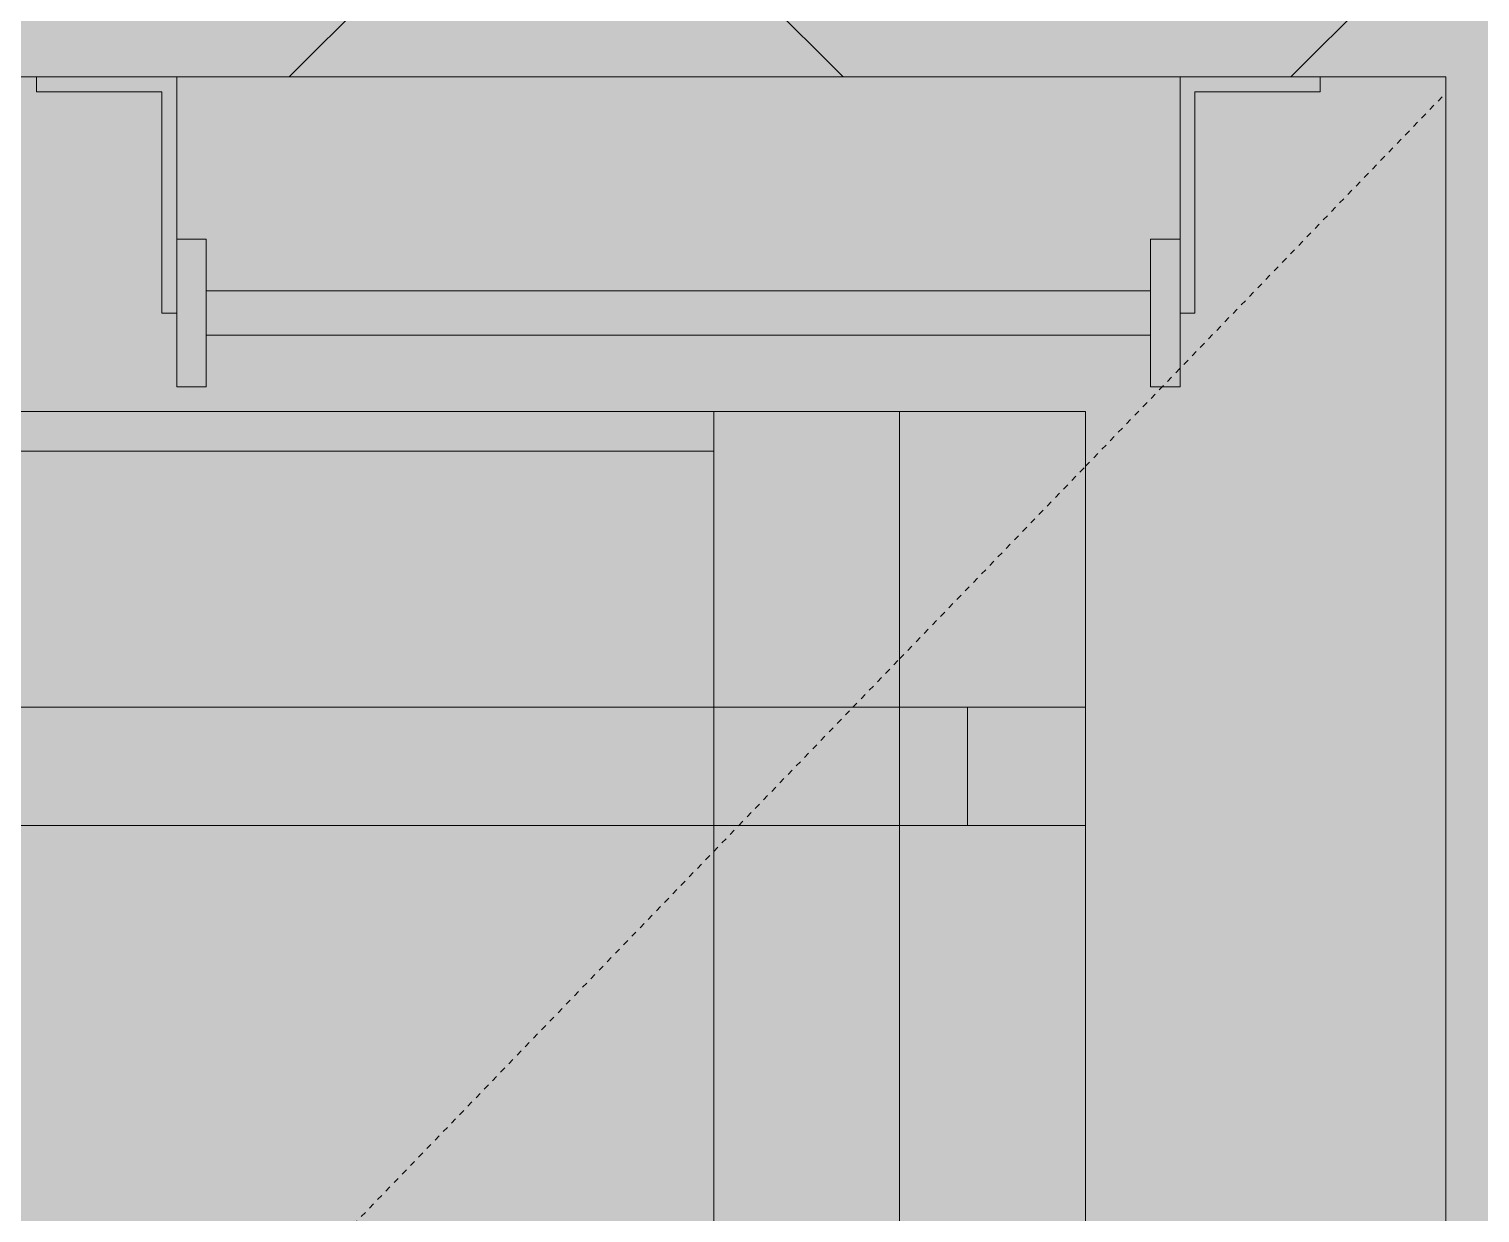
# Model space of a CAD drawing. Header units: inches. Extents: x -445 to 366, y -514 to 778.
# Drawn here: x -68.49 to -43.91, y 256.08 to 276.14 of the extents above; entities that cross this region are included whole.
import ezdxf

# ---------------------------------------------------------------- set-up
doc = ezdxf.new("R2010")
doc.units = ezdxf.units.IN
doc.header["$MEASUREMENT"] = 0
doc.linetypes.add('Overhead_2_', pattern=[0.15625, 0.09375, -0.0625])
for name, color, linetype, lineweight in [('A-DETL-GENF', 92, 'Continuous', 9), ('A-FLOR-OVHD', 1, 'Overhead_2_', 9), ('A-GENM', 13, 'Continuous', 9), ('A-WALL', 113, 'Continuous', 9), ('A-WALL-PATT', 111, 'Continuous', 13), ('I-WALL', 2, 'Continuous', 9), ('Q-SPCQ', 91, 'Continuous', 9)]:
    doc.layers.add(name, color=color, linetype=linetype, lineweight=lineweight)

# ---------------------------------------------------------------- blocks, each defined once
blk = doc.blocks.new('Hecht_PAD_AA-Arch_detached_rvt-1-Test Fit - Mezzanine Plan')
at = {"layer": 'A-WALL-PATT'}
h = blk.add_hatch(dxfattribs=at)
h.set_pattern_fill('FP_19', color=256, style=0, pattern_type=2)
h.set_pattern_definition([(45, (0, 0), (-8.4853, 8.4853), []), (135, (0, 0), (-8.4853, -8.4853), [])])
h.paths.add_polyline_path([(-75.01, 275.331), (-44.487, 275.331), (-36.862, 282.956), (-140.487, 282.956), (-92.487, 279.143), (-140.487, 275.331), (-75.446, 275.331)], flags=0)
at = {"layer": 'A-FLOR-OVHD'}
for p, q in [((-50.589, 268.735), (-44.487, 275.057)), ((-53.739, 265.472), (-50.589, 268.735)), ((-54.531, 264.651), (-53.739, 265.472)), ((-56.462, 262.651), (-54.531, 264.651)), ((-56.888, 262.209), (-56.462, 262.651)), ((-122.172, 194.579), (-56.888, 262.209))]:
    blk.add_line(p, q, dxfattribs=at)
at = {"layer": 'I-WALL'}
for p, q in [((-70.62, 275.331), (-44.487, 275.331)), ((-44.487, 275.331), (-44.487, 173.331))]:
    blk.add_line(p, q, dxfattribs=at)
blk = doc.blocks.new('Ladder- Level Based - 1_-4_ WIDE STEEL LADDER-2775184-Test Fit - Mezzanine Plan')
at = {"layer": 'A-GENM'}
for p, q in [((-10.875, 4), (-10.875, 3.75)), ((-8.5, 1.25), (-8.5, 4)), ((8.5, 4), (8.5, 1.25)), ((10.875, 3.75), (10.875, 4)), ((-10.875, 3.75), (-8.75, 3.75)), ((-8.75, 3.75), (-8.75, 0)), ((8.75, 0), (8.75, 3.75)), ((8.75, 3.75), (10.875, 3.75)), ((-8, 1.25), (-8.5, 1.25)), ((-8.5, 1.25), (-8.5, -1.25)), ((-8, -1.25), (-8, 1.25)), ((8.5, 1.25), (8, 1.25)), ((8, 1.25), (8, -1.25)), ((8.5, -1.25), (8.5, 1.25)), ((8, 0.375), (-8, 0.375)), ((-8.75, 0), (-8.5, 0)), ((8.5, 0), (8.75, 0)), ((-8, -0.375), (8, -0.375)), ((-8.5, -1.25), (-8, -1.25)), ((8, -1.25), (8.5, -1.25))]:
    blk.add_line(p, q, dxfattribs=at)
blk = doc.blocks.new('schindler-3300na_traction_elevator_machine_room-less_general_purpose_front_or_front-rear_opening_2100-3500_capacity_3300bim - 3500 Front-2750691-Test Fit - Mezzanine Plan')
at = {"layer": 'Q-SPCQ'}
for p, q in [((47.008, -42.795), (47.008, 40.276)), ((34.328, 36.89), (34.328, -36.693)), ((36.328, -36.693), (36.328, 36.89)), ((36.328, 36.89), (36.328, -36.693)), ((34.328, -36.693), (34.328, 34.89)), ((34.328, -1), (34.328, -34.693)), ((34.328, -34.693), (34.328, -1)), ((36.328, -34.693), (36.328, -1)), ((36.328, -1), (36.328, -34.693)), ((40.669, -1.181), (40.669, -30.394)), ((41.339, -12.803), (41.339, -36.693)), ((41.339, -33.543), (41.339, -12.803)), ((41.339, -12.803), (41.339, -33.543)), ((41.339, -33.543), (41.339, -12.803)), ((41.339, -12.803), (41.339, -33.543)), ((41.339, -33.543), (41.339, -12.803)), ((41.339, -12.803), (41.339, -33.543)), ((34.328, -30.394), (-34.328, -30.394)), ((-34.328, -30.394), (34.328, -30.394)), ((34.328, -30.394), (21.004, -30.394)), ((36.328, -30.394), (34.328, -30.394)), ((36.328, -30.394), (34.328, -30.394)), ((34.328, -30.394), (36.328, -30.394)), ((40.669, -30.394), (36.328, -30.394)), ((41.339, -30.394), (36.328, -30.394)), ((36.328, -30.394), (41.339, -30.394)), ((41.339, -33.543), (41.339, -30.394)), ((41.339, -30.394), (41.339, -33.543)), ((-34.328, -33.543), (34.328, -33.543)), ((34.328, -33.543), (-34.328, -33.543)), ((-34.328, -33.543), (34.328, -33.543)), ((34.328, -33.543), (-34.328, -33.543)), ((21.004, -33.543), (34.328, -33.543)), ((34.328, -33.543), (36.328, -33.543)), ((34.328, -33.543), (36.328, -33.543)), ((36.328, -33.543), (34.328, -33.543)), ((34.328, -33.543), (36.328, -33.543)), ((36.328, -33.543), (34.328, -33.543)), ((36.328, -33.543), (41.339, -33.543)), ((36.328, -33.543), (41.339, -33.543)), ((41.339, -33.543), (36.328, -33.543)), ((36.328, -33.543), (41.339, -33.543)), ((41.339, -33.543), (36.328, -33.543)), ((41.339, -36.693), (41.339, -33.543)), ((41.339, -33.543), (41.339, -36.693)), ((41.339, -36.693), (41.339, -33.543)), ((41.339, -33.543), (41.339, -36.693)), ((36.328, -34.693), (34.328, -34.693)), ((34.328, -34.693), (34.328, -36.693)), ((34.328, -36.693), (34.328, -34.693)), ((34.328, -34.693), (36.328, -34.693)), ((34.328, -34.693), (34.328, -36.693)), ((34.328, -36.693), (34.328, -34.693)), ((36.328, -36.693), (36.328, -34.693)), ((36.328, -34.693), (36.328, -36.693)), ((36.328, -36.693), (36.328, -34.693)), ((36.328, -34.693), (36.328, -36.693)), ((34.328, -36.693), (-34.328, -36.693)), ((34.328, -36.693), (-34.328, -36.693)), ((-34.328, -36.693), (34.328, -36.693)), ((-34.328, -36.693), (34.328, -36.693)), ((34.328, -36.693), (-34.328, -36.693)), ((36.328, -36.693), (34.328, -36.693)), ((36.328, -36.693), (34.328, -36.693)), ((34.328, -36.693), (36.328, -36.693)), ((34.328, -36.693), (36.328, -36.693)), ((36.328, -36.693), (34.328, -36.693)), ((34.328, -36.693), (36.328, -36.693)), ((36.328, -36.693), (34.328, -36.693)), ((34.328, -36.693), (36.328, -36.693)), ((36.328, -36.693), (34.328, -36.693)), ((34.328, -36.693), (36.328, -36.693)), ((36.328, -36.693), (34.328, -36.693)), ((41.339, -36.693), (36.328, -36.693)), ((41.339, -36.693), (36.328, -36.693)), ((36.328, -36.693), (41.339, -36.693)), ((36.328, -36.693), (41.339, -36.693)), ((41.339, -36.693), (36.328, -36.693)), ((-54.992, -42.795), (47.008, -42.795))]:
    blk.add_line(p, q, dxfattribs=at)

msp = doc.modelspace()

# ---------------------------------------------------------------- hatches: boundary and pattern name
at = {"layer": 'A-DETL-GENF'}
h = msp.add_hatch(color=256, dxfattribs=at)
h.paths.add_polyline_path([(-191.286, -481.669), (77.423, -481.669), (77.423, -473.544), (-206.487, -473.544), (-206.487, -481.669)], flags=0)
h.paths.add_polyline_path([(-282.141, -478.044), (-246.482, -478.005), (-246.482, -473.544), (-285.987, -473.544), (-285.987, -478.044)], flags=0)
h.paths.add_polyline_path([(-382.081, -478.044), (-357.987, -478.005), (-357.987, -473.544), (-385.987, -473.544), (-385.987, -324.107), (-390.487, -324.107), (-390.448, -478.044), (-386.624, -478.044)], flags=0)
h.paths.add_polyline_path([(-9.576, -467.544), (77.423, -467.544), (77.423, -466.419), (-38.237, -466.419), (-38.237, -353.919), (-42.575, -353.919), (-38.517, -357.777), (-45.862, -458.794), (-45.862, -457.544), (-183.362, -457.544), (-183.362, -456.044), (-128.986, -456.044), (-129.686, -454.544), (-183.362, -454.544), (-183.362, -415.543), (-147.872, -415.543), (-148.338, -414.544), (-92.362, -414.544), (-92.372, -404.544), (-183.362, -404.544), (-183.362, -364.544), (-84.256, -364.544), (-84.256, -363.044), (-183.362, -363.044), (-183.362, -362.874), (-248.907, -362.874), (-248.907, -456.214), (-202.33, -456.214), (-202.33, -456.044), (-202.203, -456.044), (-202.203, -456.214), (-200.372, -456.214), (-200.372, -456.688), (-202.203, -456.688), (-202.203, -457.544), (-250.237, -457.544), (-250.237, -361.544), (-45.862, -361.544), (-45.862, -353.919), (-257.862, -353.919), (-257.862, -466.419), (-285.987, -466.419), (-285.987, -467.544), (-29.705, -467.544)], flags=0)
h.paths.add_polyline_path([(-372.996, -467.544), (-357.987, -467.544), (-357.987, -466.419), (-378.862, -466.419), (-378.862, -324.107), (-379.987, -324.107), (-379.987, -467.544), (-376.842, -467.544)], flags=0)
h.paths.add_polyline_path([(-42.049, -462.607), (-45.862, -462.607), (-45.862, -458.794)], flags=0)
h.paths.add_polyline_path([(-127.688, -413.044), (-183.362, -413.044), (-183.362, -412.543), (-149.271, -412.543), (-149.737, -411.544), (-94.999, -411.518), (-94.967, -411.444), (-95.055, -411.169), (-95.362, -410.75), (-95.362, -407.544), (-183.362, -407.544), (-183.362, -406.044), (-93.862, -406.044), (-93.862, -413.044), (-123.145, -413.044)], flags=0)
h.paths.add_polyline_path([(-95.888, -408.944), (-95.888, -408.943), (-95.737, -408.944)], flags=0)
h.paths.add_polyline_path([(-378.362, 58.331), (-378.362, 124.956), (-372.674, 124.956), (-372.674, 130.956), (-378.362, 130.956), (-378.362, 245.456), (-372.674, 245.456), (-372.674, 251.456), (-378.362, 251.456), (-378.362, 262.081), (-379.987, 262.081), (-379.987, 58.331), (-378.862, 58.331)], flags=0)
h.paths.add_polyline_path([(-318.862, 58.331), (-318.862, 162.331), (-294.862, 162.331), (-294.862, 303.581), (-379.987, 303.581), (-379.987, 268.081), (-372.362, 268.081), (-372.362, 78.956), (-377.487, 78.956), (-377.487, 68.956), (-372.362, 68.956), (-372.362, 58.331), (-336.654, 58.331)], flags=0)
h.paths.add_polyline_path([(-372.362, 69.305), (-377.138, 69.305), (-377.138, 78.607), (-372.362, 78.607), (-372.362, 71.304)], flags=0)
h.paths.add_polyline_path([(-375.426, 125.247), (-378.362, 125.268), (-378.362, 130.665), (-372.965, 130.665), (-372.996, 125.247)], flags=0)
h.paths.add_polyline_path([(-140.487, 173.331), (-142.862, 165.706), (-148.112, 165.706), (-141.532, 172.286)], flags=0)
h.paths.add_polyline_path([(-44.487, 173.331), (-44.487, 165.706), (-140.487, 165.706), (-140.487, 173.331), (-45.918, 173.331)], flags=0)
h.paths.add_polyline_path([(-36.862, 130.456), (-36.862, 165.706), (-44.487, 173.331), (-44.487, 275.331), (-36.862, 282.956), (-140.487, 282.956), (-92.487, 279.143), (-140.487, 275.331), (-148.112, 282.956), (-148.112, 130.456), (-44.487, 130.456)], flags=0)
h.paths.add_polyline_path([(-372.965, 245.747), (-378.362, 245.768), (-378.362, 251.165), (-372.965, 251.165)], flags=0)
h.paths.add_polyline_path([(-73.137, 271.831), (-73.137, 271.831), (-71.927, 271.831)], flags=0)
h.paths.add_polyline_path([(-136.112, 578.331), (-39.237, 578.331), (-39.237, 578.831), (41.513, 578.831), (41.513, 593.581), (-138.487, 593.581), (-138.487, 578.331)], flags=0)
h.paths.add_polyline_path([(37.888, 579.456), (-134.862, 579.456), (-134.862, 585.456), (37.888, 585.456)], flags=0)
at = {"layer": 'A-WALL-PATT'}
msp.add_hatch(color=256, dxfattribs=at).paths.add_polyline_path([(-36.862, 165.706), (-36.862, 282.956), (-44.487, 275.331), (-44.487, 173.331)], flags=0)

# ---------------------------------------------------------------- linework, layer by layer
at = {"layer": 'A-WALL'}
for p, q in [((-140.487, 275.331), (-44.487, 275.331)), ((-44.487, 275.331), (-44.487, 173.331))]:
    msp.add_line(p, q, dxfattribs=at)

# ---------------------------------------------------------------- block references
msp.add_blockref('Hecht_PAD_AA-Arch_detached_rvt-1-Test Fit - Mezzanine Plan', (0, 0))
at = {"layer": 'A-GENM'}
msp.add_blockref('Ladder- Level Based - 1_-4_ WIDE STEEL LADDER-2775184-Test Fit - Mezzanine Plan', (-57.487, 271.331), dxfattribs=at)
at = {"layer": 'Q-SPCQ', "rotation": 90}
msp.add_blockref('schindler-3300na_traction_elevator_machine_room-less_general_purpose_front_or_front-rear_opening_2100-3500_capacity_3300bim - 3500 Front-2750691-Test Fit - Mezzanine Plan', (-87.282, 228.323), dxfattribs=at)

doc.saveas('drawing.dxf')
